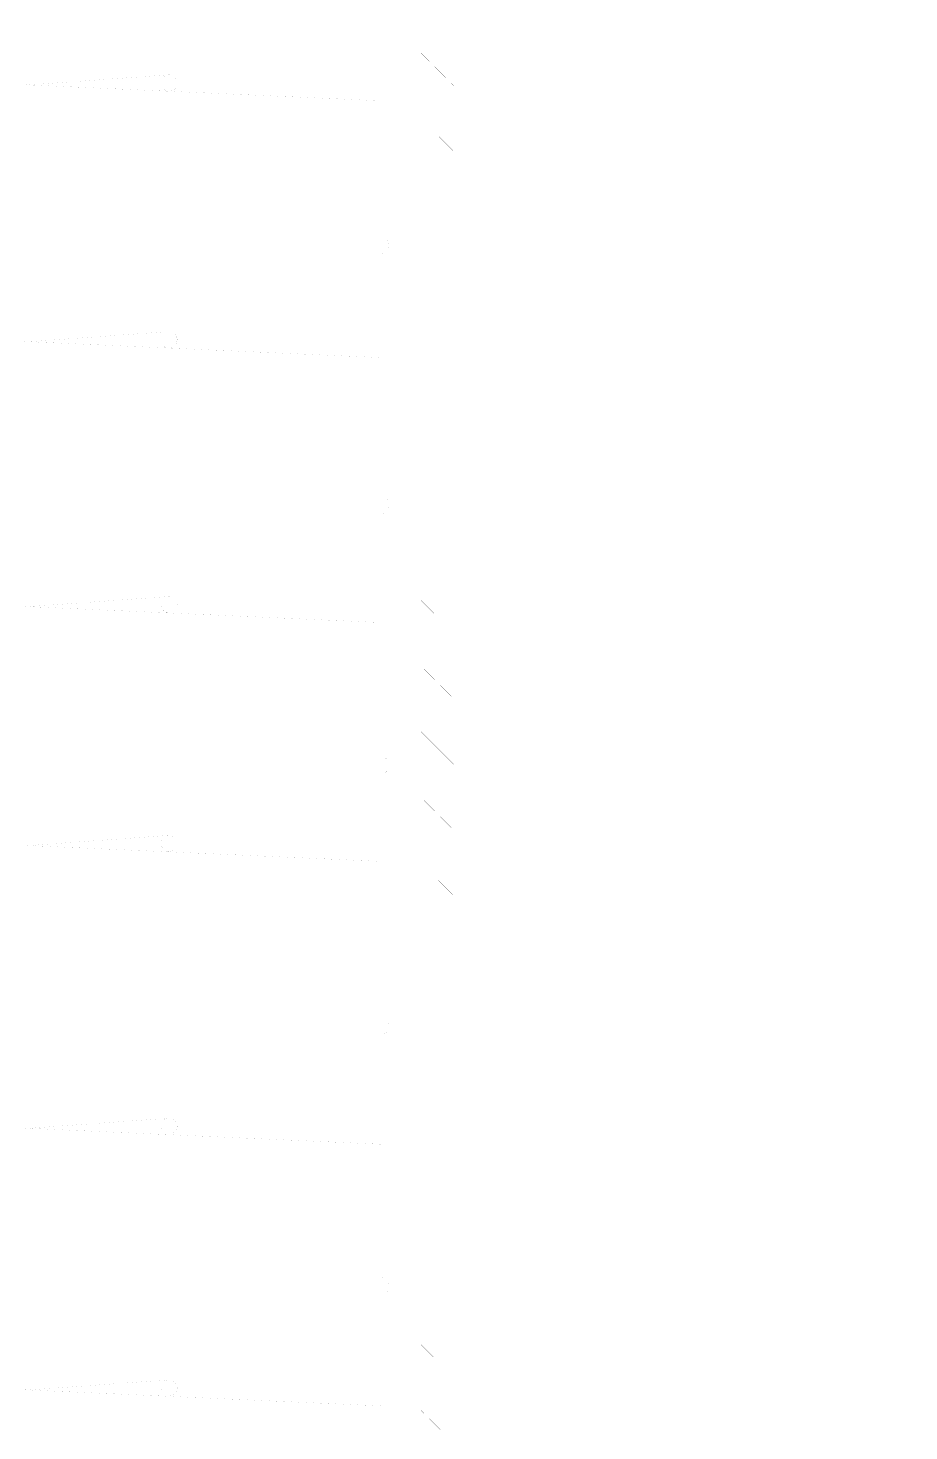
# Model space of a CAD drawing. Header units: millimetres. Extents: x -2171 to 1563, y -1758 to -1505.
# Drawn here: x 1395.934 to 1397.881, y -1600.691 to -1597.589 of the extents above; entities that cross this region are included whole.
import ezdxf

# ---------------------------------------------------------------- set-up
doc = ezdxf.new("R2010")
doc.units = ezdxf.units.MM
doc.layers.add('Tablet', color=7, linetype='Continuous', true_color=0x0180ff)

msp = doc.modelspace()

# ---------------------------------------------------------------- linework, layer by layer
at = {"layer": 'Tablet', "color": 96, "true_color": 0x018001, "const_width": 0.0000431}
for points in [[(1396.111, -1592.7512), (1396.111, -1603.5324), (1396.0571, -1603.5324), (1396.0571, -1592.7512)], [(1396.677, -1592.7512), (1396.677, -1603.5324), (1396.6052, -1603.5324), (1396.6052, -1592.7512)]]:
    msp.add_lwpolyline(points, dxfattribs=at)
at = {"layer": 'Tablet', "color": 150, "true_color": 0x0180ff}
msp.add_lwpolyline([(1396.8028, -1603.5324, 0.0000431, 0.0000431, 0), (1396.8028, -1593.3621, 0.0000431, 0.0000431, 0), (1397.8809, -1593.3621, 0.0000431, 0.0000431, 0), (1397.8809, -1593.434, 0.0000431, 0.0000431, 0), (1396.8747, -1593.434, 0.0000431, 0.0000431, 0), (1396.8747, -1603.5324, 0.0000431, 0.0000431, 0)], format="xyseb", close=True, dxfattribs=at)
at = {"layer": 'Tablet', "color": 96, "true_color": 0x018001}
for points in [[(1396.8452, -1597.5902, 0.0000431, 0.0000431, 0), (1396.8694, -1597.6144, 0.0000431, 0.0000431, 0)], [(1396.8028, -1597.5962, 0.0000431, 0.0000431, 0), (1396.8747, -1597.6681, 0.0000431, 0.0000431, 0)], [(1396.8028, -1597.6446, 0.0000431, 0.0000431, 0), (1396.821, -1597.6628, 0.0000431, 0.0000431, 0)], [(1396.8331, -1597.6749, 0.0000431, 0.0000431, 0), (1396.8573, -1597.6991, 0.0000431, 0.0000431, 0)], [(1395.9152, -1597.7141, 0.0000431, 0.0000431, 0), (1396.713, -1597.7501, 0.0000431, 0.0000431, 0)], [(1396.2458, -1597.6926, 0.0000431, 0.0000431, 0), (1395.9354, -1597.715, 0.0000431, 0.0000431, 0)], [(1396.2638, -1597.7105, 0.0000431, 0.0000431, 0), (1396.2634, -1597.714, 0.0000431, 0.0000431, 0), (1396.2624, -1597.7174, 0.0000431, 0.0000431, 0), (1396.2607, -1597.7205, 0.0000431, 0.0000431, 0), (1396.2585, -1597.7232, 0.0000431, 0.0000431, 0), (1396.2558, -1597.7255, 0.0000431, 0.0000431, 0), (1396.2527, -1597.7271, 0.0000431, 0.0000431, 0), (1396.2493, -1597.7282, 0.0000431, 0.0000431, 0), (1396.2458, -1597.7285, 0.0000431, 0.0000431, 0), (1396.2423, -1597.7282, 0.0000431, 0.0000431, 0), (1396.2389, -1597.7271, 0.0000431, 0.0000431, 0), (1396.2358, -1597.7255, 0.0000431, 0.0000431, 0), (1396.2331, -1597.7232, 0.0000431, 0.0000431, 0), (1396.2308, -1597.7205, 0.0000431, 0.0000431, 0), (1396.2292, -1597.7174, 0.0000431, 0.0000431, 0), (1396.2282, -1597.714, 0.0000431, 0.0000431, 0), (1396.2278, -1597.7105, 0.0000431, 0.0000431, 0), (1396.2282, -1597.707, 0.0000431, 0.0000431, 0), (1396.2292, -1597.7037, 0.0000431, 0.0000431, 0), (1396.2308, -1597.7006, 0.0000431, 0.0000431, 0), (1396.2331, -1597.6978, 0.0000431, 0.0000431, 0), (1396.2358, -1597.6956, 0.0000431, 0.0000431, 0), (1396.2389, -1597.6939, 0.0000431, 0.0000431, 0), (1396.2423, -1597.6929, 0.0000431, 0.0000431, 0), (1396.2458, -1597.6926, 0.0000431, 0.0000431, 0), (1396.2493, -1597.6929, 0.0000431, 0.0000431, 0), (1396.2527, -1597.6939, 0.0000431, 0.0000431, 0), (1396.2558, -1597.6956, 0.0000431, 0.0000431, 0), (1396.2585, -1597.6978, 0.0000431, 0.0000431, 0), (1396.2607, -1597.7006, 0.0000431, 0.0000431, 0), (1396.2624, -1597.7037, 0.0000431, 0.0000431, 0), (1396.2634, -1597.707, 0.0000431, 0.0000431, 0), (1396.2638, -1597.7105, 0.0000431, 0.0000431, 0)], [(1396.8028, -1597.693, 0.0000431, 0.0000431, 0), (1396.8747, -1597.7649, 0.0000431, 0.0000431, 0)], [(1396.8694, -1597.7112, 0.0000431, 0.0000431, 0), (1396.8747, -1597.7165, 0.0000431, 0.0000431, 0)], [(1396.8028, -1597.7414, 0.0000431, 0.0000431, 0), (1396.8089, -1597.7475, 0.0000431, 0.0000431, 0)], [(1396.821, -1597.7596, 0.0000431, 0.0000431, 0), (1396.8452, -1597.7838, 0.0000431, 0.0000431, 0)], [(1396.8028, -1597.7899, 0.0000431, 0.0000431, 0), (1396.8747, -1597.8617, 0.0000431, 0.0000431, 0)], [(1396.8573, -1597.7959, 0.0000431, 0.0000431, 0), (1396.8747, -1597.8133, 0.0000431, 0.0000431, 0)], [(1396.8089, -1597.8443, 0.0000431, 0.0000431, 0), (1396.8331, -1597.8685, 0.0000431, 0.0000431, 0)], [(1396.8028, -1597.8867, 0.0000431, 0.0000431, 0), (1396.8747, -1597.9585, 0.0000431, 0.0000431, 0)], [(1396.8452, -1597.8806, 0.0000431, 0.0000431, 0), (1396.8694, -1597.9048, 0.0000431, 0.0000431, 0)], [(1396.8028, -1597.9351, 0.0000431, 0.0000431, 0), (1396.821, -1597.9533, 0.0000431, 0.0000431, 0)], [(1396.8028, -1597.9835, 0.0000431, 0.0000431, 0), (1396.8747, -1598.0554, 0.0000431, 0.0000431, 0)], [(1396.8331, -1597.9654, 0.0000431, 0.0000431, 0), (1396.8573, -1597.9896, 0.0000431, 0.0000431, 0)], [(1396.8694, -1598.0017, 0.0000431, 0.0000431, 0), (1396.8747, -1598.007, 0.0000431, 0.0000431, 0)], [(1395.4695, -1598.0519, 0.0000431, 0.0000431, 0), (1396.7166, -1598.0519, 0.0000431, 0.0000431, 0), (1396.7191, -1598.0522, 0.0000431, 0.0000431, 0), (1396.7215, -1598.0528, 0.0000431, 0.0000431, 0), (1396.7238, -1598.0539, 0.0000431, 0.0000431, 0), (1396.7258, -1598.0553, 0.0000431, 0.0000431, 0), (1396.7276, -1598.0571, 0.0000431, 0.0000431, 0), (1396.729, -1598.0591, 0.0000431, 0.0000431, 0), (1396.7301, -1598.0614, 0.0000431, 0.0000431, 0), (1396.7307, -1598.0638, 0.0000431, 0.0000431, 0), (1396.7309, -1598.0663, 0.0000431, 0.0000431, 0), (1396.7309, -1598.0735, 0.0000431, 0.0000431, 0), (1396.7307, -1598.076, 0.0000431, 0.0000431, 0), (1396.7301, -1598.0784, 0.0000431, 0.0000431, 0), (1396.729, -1598.0807, 0.0000431, 0.0000431, 0), (1396.7276, -1598.0828, 0.0000431, 0.0000431, 0), (1396.7258, -1598.0845, 0.0000431, 0.0000431, 0), (1396.7238, -1598.086, 0.0000431, 0.0000431, 0), (1396.7215, -1598.087, 0.0000431, 0.0000431, 0), (1396.7191, -1598.0877, 0.0000431, 0.0000431, 0), (1396.7166, -1598.0879, 0.0000431, 0.0000431, 0), (1395.4731, -1598.0879, 0.0000431, 0.0000431, 0)], [(1396.8028, -1598.0319, 0.0000431, 0.0000431, 0), (1396.8089, -1598.038, 0.0000431, 0.0000431, 0)], [(1396.821, -1598.0501, 0.0000431, 0.0000431, 0), (1396.8452, -1598.0743, 0.0000431, 0.0000431, 0)], [(1396.8028, -1598.0803, 0.0000431, 0.0000431, 0), (1396.8747, -1598.1522, 0.0000431, 0.0000431, 0)], [(1396.8573, -1598.0864, 0.0000431, 0.0000431, 0), (1396.8747, -1598.1038, 0.0000431, 0.0000431, 0)], [(1396.8089, -1598.1348, 0.0000431, 0.0000431, 0), (1396.8331, -1598.159, 0.0000431, 0.0000431, 0)], [(1396.8028, -1598.1771, 0.0000431, 0.0000431, 0), (1396.8747, -1598.249, 0.0000431, 0.0000431, 0)], [(1396.8452, -1598.1711, 0.0000431, 0.0000431, 0), (1396.8694, -1598.1953, 0.0000431, 0.0000431, 0)], [(1396.8028, -1598.2255, 0.0000431, 0.0000431, 0), (1396.821, -1598.2437, 0.0000431, 0.0000431, 0)], [(1396.2458, -1598.2604, 0.0000431, 0.0000431, 0), (1395.9354, -1598.2829, 0.0000431, 0.0000431, 0)], [(1396.2638, -1598.2784, 0.0000431, 0.0000431, 0), (1396.2634, -1598.2819, 0.0000431, 0.0000431, 0), (1396.2624, -1598.2852, 0.0000431, 0.0000431, 0), (1396.2607, -1598.2883, 0.0000431, 0.0000431, 0), (1396.2585, -1598.2911, 0.0000431, 0.0000431, 0), (1396.2558, -1598.2933, 0.0000431, 0.0000431, 0), (1396.2527, -1598.295, 0.0000431, 0.0000431, 0), (1396.2493, -1598.296, 0.0000431, 0.0000431, 0), (1396.2458, -1598.2963, 0.0000431, 0.0000431, 0), (1396.2423, -1598.296, 0.0000431, 0.0000431, 0), (1396.2389, -1598.295, 0.0000431, 0.0000431, 0), (1396.2358, -1598.2933, 0.0000431, 0.0000431, 0), (1396.2331, -1598.2911, 0.0000431, 0.0000431, 0), (1396.2308, -1598.2883, 0.0000431, 0.0000431, 0), (1396.2292, -1598.2852, 0.0000431, 0.0000431, 0), (1396.2282, -1598.2819, 0.0000431, 0.0000431, 0), (1396.2278, -1598.2784, 0.0000431, 0.0000431, 0), (1396.2282, -1598.2748, 0.0000431, 0.0000431, 0), (1396.2292, -1598.2715, 0.0000431, 0.0000431, 0), (1396.2308, -1598.2684, 0.0000431, 0.0000431, 0), (1396.2331, -1598.2656, 0.0000431, 0.0000431, 0), (1396.2358, -1598.2634, 0.0000431, 0.0000431, 0), (1396.2389, -1598.2618, 0.0000431, 0.0000431, 0), (1396.2423, -1598.2607, 0.0000431, 0.0000431, 0), (1396.2458, -1598.2604, 0.0000431, 0.0000431, 0), (1396.2493, -1598.2607, 0.0000431, 0.0000431, 0), (1396.2527, -1598.2618, 0.0000431, 0.0000431, 0), (1396.2558, -1598.2634, 0.0000431, 0.0000431, 0), (1396.2585, -1598.2656, 0.0000431, 0.0000431, 0), (1396.2607, -1598.2684, 0.0000431, 0.0000431, 0), (1396.2624, -1598.2715, 0.0000431, 0.0000431, 0), (1396.2634, -1598.2748, 0.0000431, 0.0000431, 0), (1396.2638, -1598.2784, 0.0000431, 0.0000431, 0)], [(1396.8028, -1598.2739, 0.0000431, 0.0000431, 0), (1396.8747, -1598.3458, 0.0000431, 0.0000431, 0)], [(1396.8331, -1598.2558, 0.0000431, 0.0000431, 0), (1396.8573, -1598.28, 0.0000431, 0.0000431, 0)], [(1395.9152, -1598.2819, 0.0000431, 0.0000431, 0), (1396.713, -1598.3179, 0.0000431, 0.0000431, 0)], [(1396.8694, -1598.2921, 0.0000431, 0.0000431, 0), (1396.8747, -1598.2974, 0.0000431, 0.0000431, 0)], [(1396.8028, -1598.3224, 0.0000431, 0.0000431, 0), (1396.8089, -1598.3284, 0.0000431, 0.0000431, 0)], [(1396.821, -1598.3405, 0.0000431, 0.0000431, 0), (1396.8452, -1598.3647, 0.0000431, 0.0000431, 0)], [(1396.8028, -1598.3708, 0.0000431, 0.0000431, 0), (1396.8747, -1598.4426, 0.0000431, 0.0000431, 0)], [(1396.8573, -1598.3768, 0.0000431, 0.0000431, 0), (1396.8747, -1598.3942, 0.0000431, 0.0000431, 0)], [(1396.8089, -1598.4252, 0.0000431, 0.0000431, 0), (1396.8331, -1598.4495, 0.0000431, 0.0000431, 0)], [(1396.8028, -1598.4676, 0.0000431, 0.0000431, 0), (1396.8747, -1598.5395, 0.0000431, 0.0000431, 0)], [(1396.8452, -1598.4616, 0.0000431, 0.0000431, 0), (1396.8694, -1598.4858, 0.0000431, 0.0000431, 0)], [(1396.8028, -1598.516, 0.0000431, 0.0000431, 0), (1396.821, -1598.5342, 0.0000431, 0.0000431, 0)], [(1396.8331, -1598.5463, 0.0000431, 0.0000431, 0), (1396.8573, -1598.5705, 0.0000431, 0.0000431, 0)], [(1396.8028, -1598.5644, 0.0000431, 0.0000431, 0), (1396.8747, -1598.6363, 0.0000431, 0.0000431, 0)], [(1396.8694, -1598.5826, 0.0000431, 0.0000431, 0), (1396.8747, -1598.5879, 0.0000431, 0.0000431, 0)], [(1396.8028, -1598.6128, 0.0000431, 0.0000431, 0), (1396.8089, -1598.6189, 0.0000431, 0.0000431, 0)], [(1395.4695, -1598.6269, 0.0000431, 0.0000431, 0), (1396.7166, -1598.6269, 0.0000431, 0.0000431, 0), (1396.7191, -1598.6272, 0.0000431, 0.0000431, 0), (1396.7215, -1598.6278, 0.0000431, 0.0000431, 0), (1396.7238, -1598.6289, 0.0000431, 0.0000431, 0), (1396.7258, -1598.6303, 0.0000431, 0.0000431, 0), (1396.7276, -1598.6321, 0.0000431, 0.0000431, 0), (1396.729, -1598.6341, 0.0000431, 0.0000431, 0), (1396.7301, -1598.6364, 0.0000431, 0.0000431, 0), (1396.7307, -1598.6388, 0.0000431, 0.0000431, 0), (1396.7309, -1598.6413, 0.0000431, 0.0000431, 0), (1396.7309, -1598.6485, 0.0000431, 0.0000431, 0), (1396.7307, -1598.651, 0.0000431, 0.0000431, 0), (1396.7301, -1598.6534, 0.0000431, 0.0000431, 0), (1396.729, -1598.6557, 0.0000431, 0.0000431, 0), (1396.7276, -1598.6577, 0.0000431, 0.0000431, 0), (1396.7258, -1598.6595, 0.0000431, 0.0000431, 0), (1396.7238, -1598.661, 0.0000431, 0.0000431, 0), (1396.7215, -1598.662, 0.0000431, 0.0000431, 0), (1396.7191, -1598.6627, 0.0000431, 0.0000431, 0), (1396.7166, -1598.6629, 0.0000431, 0.0000431, 0), (1395.4731, -1598.6629, 0.0000431, 0.0000431, 0)], [(1396.821, -1598.631, 0.0000431, 0.0000431, 0), (1396.8452, -1598.6552, 0.0000431, 0.0000431, 0)], [(1396.8028, -1598.6612, 0.0000431, 0.0000431, 0), (1396.8747, -1598.7331, 0.0000431, 0.0000431, 0)], [(1396.8573, -1598.6673, 0.0000431, 0.0000431, 0), (1396.8747, -1598.6847, 0.0000431, 0.0000431, 0)], [(1396.8089, -1598.7157, 0.0000431, 0.0000431, 0), (1396.8331, -1598.7399, 0.0000431, 0.0000431, 0)], [(1396.8028, -1598.758, 0.0000431, 0.0000431, 0), (1396.8747, -1598.8299, 0.0000431, 0.0000431, 0)], [(1396.8452, -1598.752, 0.0000431, 0.0000431, 0), (1396.8694, -1598.7762, 0.0000431, 0.0000431, 0)], [(1396.8028, -1598.8064, 0.0000431, 0.0000431, 0), (1396.821, -1598.8246, 0.0000431, 0.0000431, 0)], [(1396.2458, -1598.8462, 0.0000431, 0.0000431, 0), (1395.9354, -1598.8686, 0.0000431, 0.0000431, 0)], [(1396.2638, -1598.8641, 0.0000431, 0.0000431, 0), (1396.2634, -1598.8676, 0.0000431, 0.0000431, 0), (1396.2624, -1598.871, 0.0000431, 0.0000431, 0), (1396.2607, -1598.8741, 0.0000431, 0.0000431, 0), (1396.2585, -1598.8768, 0.0000431, 0.0000431, 0), (1396.2558, -1598.8791, 0.0000431, 0.0000431, 0), (1396.2527, -1598.8807, 0.0000431, 0.0000431, 0), (1396.2493, -1598.8818, 0.0000431, 0.0000431, 0), (1396.2458, -1598.8821, 0.0000431, 0.0000431, 0), (1396.2423, -1598.8818, 0.0000431, 0.0000431, 0), (1396.2389, -1598.8807, 0.0000431, 0.0000431, 0), (1396.2358, -1598.8791, 0.0000431, 0.0000431, 0), (1396.2331, -1598.8768, 0.0000431, 0.0000431, 0), (1396.2308, -1598.8741, 0.0000431, 0.0000431, 0), (1396.2292, -1598.871, 0.0000431, 0.0000431, 0), (1396.2282, -1598.8676, 0.0000431, 0.0000431, 0), (1396.2278, -1598.8641, 0.0000431, 0.0000431, 0), (1396.2282, -1598.8606, 0.0000431, 0.0000431, 0), (1396.2292, -1598.8573, 0.0000431, 0.0000431, 0), (1396.2308, -1598.8542, 0.0000431, 0.0000431, 0), (1396.2331, -1598.8514, 0.0000431, 0.0000431, 0), (1396.2358, -1598.8492, 0.0000431, 0.0000431, 0), (1396.2389, -1598.8475, 0.0000431, 0.0000431, 0), (1396.2423, -1598.8465, 0.0000431, 0.0000431, 0), (1396.2458, -1598.8462, 0.0000431, 0.0000431, 0), (1396.2493, -1598.8465, 0.0000431, 0.0000431, 0), (1396.2527, -1598.8475, 0.0000431, 0.0000431, 0), (1396.2558, -1598.8492, 0.0000431, 0.0000431, 0), (1396.2585, -1598.8514, 0.0000431, 0.0000431, 0), (1396.2607, -1598.8542, 0.0000431, 0.0000431, 0), (1396.2624, -1598.8573, 0.0000431, 0.0000431, 0), (1396.2634, -1598.8606, 0.0000431, 0.0000431, 0), (1396.2638, -1598.8641, 0.0000431, 0.0000431, 0)], [(1396.8028, -1598.8549, 0.0000431, 0.0000431, 0), (1396.8747, -1598.9267, 0.0000431, 0.0000431, 0)], [(1396.8331, -1598.8367, 0.0000431, 0.0000431, 0), (1396.8573, -1598.8609, 0.0000431, 0.0000431, 0)], [(1395.9152, -1598.8677, 0.0000431, 0.0000431, 0), (1396.713, -1598.9037, 0.0000431, 0.0000431, 0)], [(1396.8694, -1598.873, 0.0000431, 0.0000431, 0), (1396.8747, -1598.8783, 0.0000431, 0.0000431, 0)], [(1396.8028, -1598.9033, 0.0000431, 0.0000431, 0), (1396.8089, -1598.9093, 0.0000431, 0.0000431, 0)], [(1396.821, -1598.9214, 0.0000431, 0.0000431, 0), (1396.8452, -1598.9456, 0.0000431, 0.0000431, 0)], [(1396.8028, -1598.9517, 0.0000431, 0.0000431, 0), (1396.8747, -1599.0235, 0.0000431, 0.0000431, 0)], [(1396.8573, -1598.9577, 0.0000431, 0.0000431, 0), (1396.8747, -1598.9751, 0.0000431, 0.0000431, 0)], [(1396.8089, -1599.0062, 0.0000431, 0.0000431, 0), (1396.8331, -1599.0304, 0.0000431, 0.0000431, 0)], [(1396.8028, -1599.0485, 0.0000431, 0.0000431, 0), (1396.8747, -1599.1204, 0.0000431, 0.0000431, 0)], [(1396.8452, -1599.0425, 0.0000431, 0.0000431, 0), (1396.8694, -1599.0667, 0.0000431, 0.0000431, 0)], [(1396.8028, -1599.0969, 0.0000431, 0.0000431, 0), (1396.821, -1599.1151, 0.0000431, 0.0000431, 0)], [(1396.8331, -1599.1272, 0.0000431, 0.0000431, 0), (1396.8573, -1599.1514, 0.0000431, 0.0000431, 0)], [(1396.8028, -1599.1453, 0.0000431, 0.0000431, 0), (1396.8747, -1599.2172, 0.0000431, 0.0000431, 0)], [(1396.8694, -1599.1635, 0.0000431, 0.0000431, 0), (1396.8747, -1599.1688, 0.0000431, 0.0000431, 0)], [(1395.4695, -1599.2019, 0.0000431, 0.0000431, 0), (1396.7166, -1599.2019, 0.0000431, 0.0000431, 0), (1396.7191, -1599.2022, 0.0000431, 0.0000431, 0), (1396.7215, -1599.2028, 0.0000431, 0.0000431, 0), (1396.7238, -1599.2039, 0.0000431, 0.0000431, 0), (1396.7258, -1599.2053, 0.0000431, 0.0000431, 0), (1396.7276, -1599.2071, 0.0000431, 0.0000431, 0), (1396.729, -1599.2091, 0.0000431, 0.0000431, 0), (1396.7301, -1599.2114, 0.0000431, 0.0000431, 0), (1396.7307, -1599.2138, 0.0000431, 0.0000431, 0), (1396.7309, -1599.2163, 0.0000431, 0.0000431, 0), (1396.7309, -1599.2235, 0.0000431, 0.0000431, 0), (1396.7307, -1599.226, 0.0000431, 0.0000431, 0), (1396.7301, -1599.2284, 0.0000431, 0.0000431, 0), (1396.729, -1599.2307, 0.0000431, 0.0000431, 0), (1396.7276, -1599.2327, 0.0000431, 0.0000431, 0), (1396.7258, -1599.2345, 0.0000431, 0.0000431, 0), (1396.7238, -1599.236, 0.0000431, 0.0000431, 0), (1396.7215, -1599.237, 0.0000431, 0.0000431, 0), (1396.7191, -1599.2377, 0.0000431, 0.0000431, 0), (1396.7166, -1599.2379, 0.0000431, 0.0000431, 0), (1395.4731, -1599.2379, 0.0000431, 0.0000431, 0)], [(1396.8028, -1599.1937, 0.0000431, 0.0000431, 0), (1396.8089, -1599.1998, 0.0000431, 0.0000431, 0)], [(1396.821, -1599.2119, 0.0000431, 0.0000431, 0), (1396.8452, -1599.2361, 0.0000431, 0.0000431, 0)], [(1396.8028, -1599.2421, 0.0000431, 0.0000431, 0), (1396.8747, -1599.314, 0.0000431, 0.0000431, 0)], [(1396.8573, -1599.2482, 0.0000431, 0.0000431, 0), (1396.8747, -1599.2656, 0.0000431, 0.0000431, 0)], [(1396.8089, -1599.2966, 0.0000431, 0.0000431, 0), (1396.8331, -1599.3208, 0.0000431, 0.0000431, 0)], [(1396.8028, -1599.3389, 0.0000431, 0.0000431, 0), (1396.8747, -1599.4108, 0.0000431, 0.0000431, 0)], [(1396.8452, -1599.3329, 0.0000431, 0.0000431, 0), (1396.8694, -1599.3571, 0.0000431, 0.0000431, 0)], [(1396.2458, -1599.3744, 0.0000431, 0.0000431, 0), (1395.9354, -1599.3969, 0.0000431, 0.0000431, 0)], [(1396.2638, -1599.3924, 0.0000431, 0.0000431, 0), (1396.2634, -1599.3959, 0.0000431, 0.0000431, 0), (1396.2624, -1599.3993, 0.0000431, 0.0000431, 0), (1396.2607, -1599.4024, 0.0000431, 0.0000431, 0), (1396.2585, -1599.4051, 0.0000431, 0.0000431, 0), (1396.2558, -1599.4074, 0.0000431, 0.0000431, 0), (1396.2527, -1599.409, 0.0000431, 0.0000431, 0), (1396.2493, -1599.41, 0.0000431, 0.0000431, 0), (1396.2458, -1599.4104, 0.0000431, 0.0000431, 0), (1396.2423, -1599.41, 0.0000431, 0.0000431, 0), (1396.2389, -1599.409, 0.0000431, 0.0000431, 0), (1396.2358, -1599.4074, 0.0000431, 0.0000431, 0), (1396.2331, -1599.4051, 0.0000431, 0.0000431, 0), (1396.2308, -1599.4024, 0.0000431, 0.0000431, 0), (1396.2292, -1599.3993, 0.0000431, 0.0000431, 0), (1396.2282, -1599.3959, 0.0000431, 0.0000431, 0), (1396.2278, -1599.3924, 0.0000431, 0.0000431, 0), (1396.2282, -1599.3889, 0.0000431, 0.0000431, 0), (1396.2292, -1599.3855, 0.0000431, 0.0000431, 0), (1396.2308, -1599.3824, 0.0000431, 0.0000431, 0), (1396.2331, -1599.3797, 0.0000431, 0.0000431, 0), (1396.2358, -1599.3775, 0.0000431, 0.0000431, 0), (1396.2389, -1599.3758, 0.0000431, 0.0000431, 0), (1396.2423, -1599.3748, 0.0000431, 0.0000431, 0), (1396.2458, -1599.3744, 0.0000431, 0.0000431, 0), (1396.2493, -1599.3748, 0.0000431, 0.0000431, 0), (1396.2527, -1599.3758, 0.0000431, 0.0000431, 0), (1396.2558, -1599.3775, 0.0000431, 0.0000431, 0), (1396.2585, -1599.3797, 0.0000431, 0.0000431, 0), (1396.2607, -1599.3824, 0.0000431, 0.0000431, 0), (1396.2624, -1599.3855, 0.0000431, 0.0000431, 0), (1396.2634, -1599.3889, 0.0000431, 0.0000431, 0), (1396.2638, -1599.3924, 0.0000431, 0.0000431, 0)], [(1396.8028, -1599.3874, 0.0000431, 0.0000431, 0), (1396.821, -1599.4055, 0.0000431, 0.0000431, 0)], [(1395.9152, -1599.396, 0.0000431, 0.0000431, 0), (1396.713, -1599.4319, 0.0000431, 0.0000431, 0)], [(1396.8331, -1599.4176, 0.0000431, 0.0000431, 0), (1396.8573, -1599.4418, 0.0000431, 0.0000431, 0)], [(1396.8028, -1599.4358, 0.0000431, 0.0000431, 0), (1396.8747, -1599.5076, 0.0000431, 0.0000431, 0)], [(1396.8694, -1599.4539, 0.0000431, 0.0000431, 0), (1396.8747, -1599.4592, 0.0000431, 0.0000431, 0)], [(1396.8028, -1599.4842, 0.0000431, 0.0000431, 0), (1396.8089, -1599.4902, 0.0000431, 0.0000431, 0)], [(1396.821, -1599.5023, 0.0000431, 0.0000431, 0), (1396.8452, -1599.5266, 0.0000431, 0.0000431, 0)], [(1396.8028, -1599.5326, 0.0000431, 0.0000431, 0), (1396.8747, -1599.6045, 0.0000431, 0.0000431, 0)], [(1396.8573, -1599.5387, 0.0000431, 0.0000431, 0), (1396.8747, -1599.5561, 0.0000431, 0.0000431, 0)], [(1396.8089, -1599.5871, 0.0000431, 0.0000431, 0), (1396.8331, -1599.6113, 0.0000431, 0.0000431, 0)], [(1396.8028, -1599.6294, 0.0000431, 0.0000431, 0), (1396.8747, -1599.7013, 0.0000431, 0.0000431, 0)], [(1396.8452, -1599.6234, 0.0000431, 0.0000431, 0), (1396.8694, -1599.6476, 0.0000431, 0.0000431, 0)], [(1396.8028, -1599.6778, 0.0000431, 0.0000431, 0), (1396.821, -1599.696, 0.0000431, 0.0000431, 0)], [(1396.8028, -1599.7262, 0.0000431, 0.0000431, 0), (1396.8747, -1599.7981, 0.0000431, 0.0000431, 0)], [(1396.8331, -1599.7081, 0.0000431, 0.0000431, 0), (1396.8573, -1599.7323, 0.0000431, 0.0000431, 0)], [(1396.8694, -1599.7444, 0.0000431, 0.0000431, 0), (1396.8747, -1599.7497, 0.0000431, 0.0000431, 0)], [(1395.4695, -1599.7769, 0.0000431, 0.0000431, 0), (1396.7166, -1599.7769, 0.0000431, 0.0000431, 0), (1396.7191, -1599.7772, 0.0000431, 0.0000431, 0), (1396.7215, -1599.7778, 0.0000431, 0.0000431, 0), (1396.7238, -1599.7789, 0.0000431, 0.0000431, 0), (1396.7258, -1599.7803, 0.0000431, 0.0000431, 0), (1396.7276, -1599.7821, 0.0000431, 0.0000431, 0), (1396.729, -1599.7841, 0.0000431, 0.0000431, 0), (1396.7301, -1599.7864, 0.0000431, 0.0000431, 0), (1396.7307, -1599.7888, 0.0000431, 0.0000431, 0), (1396.7309, -1599.7913, 0.0000431, 0.0000431, 0), (1396.7309, -1599.7985, 0.0000431, 0.0000431, 0), (1396.7307, -1599.801, 0.0000431, 0.0000431, 0), (1396.7301, -1599.8034, 0.0000431, 0.0000431, 0), (1396.729, -1599.8057, 0.0000431, 0.0000431, 0), (1396.7276, -1599.8077, 0.0000431, 0.0000431, 0), (1396.7258, -1599.8095, 0.0000431, 0.0000431, 0), (1396.7238, -1599.811, 0.0000431, 0.0000431, 0), (1396.7215, -1599.812, 0.0000431, 0.0000431, 0), (1396.7191, -1599.8127, 0.0000431, 0.0000431, 0), (1396.7166, -1599.8129, 0.0000431, 0.0000431, 0), (1395.4731, -1599.8129, 0.0000431, 0.0000431, 0)], [(1396.8028, -1599.7746, 0.0000431, 0.0000431, 0), (1396.8089, -1599.7807, 0.0000431, 0.0000431, 0)], [(1396.821, -1599.7928, 0.0000431, 0.0000431, 0), (1396.8452, -1599.817, 0.0000431, 0.0000431, 0)], [(1396.8028, -1599.823, 0.0000431, 0.0000431, 0), (1396.8747, -1599.8949, 0.0000431, 0.0000431, 0)], [(1396.8573, -1599.8291, 0.0000431, 0.0000431, 0), (1396.8747, -1599.8465, 0.0000431, 0.0000431, 0)], [(1396.8089, -1599.8775, 0.0000431, 0.0000431, 0), (1396.8331, -1599.9017, 0.0000431, 0.0000431, 0)], [(1396.8452, -1599.9138, 0.0000431, 0.0000431, 0), (1396.8694, -1599.938, 0.0000431, 0.0000431, 0)], [(1396.8028, -1599.9199, 0.0000431, 0.0000431, 0), (1396.8747, -1599.9917, 0.0000431, 0.0000431, 0)], [(1396.8028, -1599.9683, 0.0000431, 0.0000431, 0), (1396.821, -1599.9864, 0.0000431, 0.0000431, 0)], [(1396.2458, -1599.9998, 0.0000431, 0.0000431, 0), (1395.9354, -1600.0222, 0.0000431, 0.0000431, 0)], [(1396.2638, -1600.0177, 0.0000431, 0.0000431, 0), (1396.2634, -1600.0212, 0.0000431, 0.0000431, 0), (1396.2624, -1600.0246, 0.0000431, 0.0000431, 0), (1396.2607, -1600.0277, 0.0000431, 0.0000431, 0), (1396.2585, -1600.0304, 0.0000431, 0.0000431, 0), (1396.2558, -1600.0327, 0.0000431, 0.0000431, 0), (1396.2527, -1600.0343, 0.0000431, 0.0000431, 0), (1396.2493, -1600.0354, 0.0000431, 0.0000431, 0), (1396.2458, -1600.0357, 0.0000431, 0.0000431, 0), (1396.2423, -1600.0354, 0.0000431, 0.0000431, 0), (1396.2389, -1600.0343, 0.0000431, 0.0000431, 0), (1396.2358, -1600.0327, 0.0000431, 0.0000431, 0), (1396.2331, -1600.0304, 0.0000431, 0.0000431, 0), (1396.2308, -1600.0277, 0.0000431, 0.0000431, 0), (1396.2292, -1600.0246, 0.0000431, 0.0000431, 0), (1396.2282, -1600.0212, 0.0000431, 0.0000431, 0), (1396.2278, -1600.0177, 0.0000431, 0.0000431, 0), (1396.2282, -1600.0142, 0.0000431, 0.0000431, 0), (1396.2292, -1600.0109, 0.0000431, 0.0000431, 0), (1396.2308, -1600.0077, 0.0000431, 0.0000431, 0), (1396.2331, -1600.005, 0.0000431, 0.0000431, 0), (1396.2358, -1600.0028, 0.0000431, 0.0000431, 0), (1396.2389, -1600.0011, 0.0000431, 0.0000431, 0), (1396.2423, -1600.0001, 0.0000431, 0.0000431, 0), (1396.2458, -1599.9998, 0.0000431, 0.0000431, 0), (1396.2493, -1600.0001, 0.0000431, 0.0000431, 0), (1396.2527, -1600.0011, 0.0000431, 0.0000431, 0), (1396.2558, -1600.0028, 0.0000431, 0.0000431, 0), (1396.2585, -1600.005, 0.0000431, 0.0000431, 0), (1396.2607, -1600.0077, 0.0000431, 0.0000431, 0), (1396.2624, -1600.0109, 0.0000431, 0.0000431, 0), (1396.2634, -1600.0142, 0.0000431, 0.0000431, 0), (1396.2638, -1600.0177, 0.0000431, 0.0000431, 0)], [(1396.8331, -1599.9985, 0.0000431, 0.0000431, 0), (1396.8573, -1600.0227, 0.0000431, 0.0000431, 0)], [(1395.9152, -1600.0213, 0.0000431, 0.0000431, 0), (1396.713, -1600.0573, 0.0000431, 0.0000431, 0)], [(1396.8028, -1600.0167, 0.0000431, 0.0000431, 0), (1396.8747, -1600.0886, 0.0000431, 0.0000431, 0)], [(1396.8694, -1600.0349, 0.0000431, 0.0000431, 0), (1396.8747, -1600.0401, 0.0000431, 0.0000431, 0)], [(1396.8028, -1600.0651, 0.0000431, 0.0000431, 0), (1396.8089, -1600.0712, 0.0000431, 0.0000431, 0)], [(1396.821, -1600.0833, 0.0000431, 0.0000431, 0), (1396.8452, -1600.1075, 0.0000431, 0.0000431, 0)], [(1396.8028, -1600.1135, 0.0000431, 0.0000431, 0), (1396.8747, -1600.1854, 0.0000431, 0.0000431, 0)], [(1396.8573, -1600.1196, 0.0000431, 0.0000431, 0), (1396.8747, -1600.137, 0.0000431, 0.0000431, 0)], [(1396.8089, -1600.168, 0.0000431, 0.0000431, 0), (1396.8331, -1600.1922, 0.0000431, 0.0000431, 0)], [(1396.8028, -1600.2103, 0.0000431, 0.0000431, 0), (1396.8747, -1600.2822, 0.0000431, 0.0000431, 0)], [(1396.8452, -1600.2043, 0.0000431, 0.0000431, 0), (1396.8694, -1600.2285, 0.0000431, 0.0000431, 0)], [(1396.8028, -1600.2587, 0.0000431, 0.0000431, 0), (1396.821, -1600.2769, 0.0000431, 0.0000431, 0)], [(1396.8331, -1600.289, 0.0000431, 0.0000431, 0), (1396.8573, -1600.3132, 0.0000431, 0.0000431, 0)], [(1396.8028, -1600.3071, 0.0000431, 0.0000431, 0), (1396.8747, -1600.379, 0.0000431, 0.0000431, 0)], [(1395.4695, -1600.3519, 0.0000431, 0.0000431, 0), (1396.7166, -1600.3519, 0.0000431, 0.0000431, 0), (1396.7191, -1600.3522, 0.0000431, 0.0000431, 0), (1396.7215, -1600.3528, 0.0000431, 0.0000431, 0), (1396.7238, -1600.3539, 0.0000431, 0.0000431, 0), (1396.7258, -1600.3553, 0.0000431, 0.0000431, 0), (1396.7276, -1600.3571, 0.0000431, 0.0000431, 0), (1396.729, -1600.3591, 0.0000431, 0.0000431, 0), (1396.7301, -1600.3614, 0.0000431, 0.0000431, 0), (1396.7307, -1600.3638, 0.0000431, 0.0000431, 0), (1396.7309, -1600.3663, 0.0000431, 0.0000431, 0), (1396.7309, -1600.3735, 0.0000431, 0.0000431, 0), (1396.7307, -1600.376, 0.0000431, 0.0000431, 0), (1396.7301, -1600.3784, 0.0000431, 0.0000431, 0), (1396.729, -1600.3807, 0.0000431, 0.0000431, 0), (1396.7276, -1600.3827, 0.0000431, 0.0000431, 0), (1396.7258, -1600.3845, 0.0000431, 0.0000431, 0), (1396.7238, -1600.386, 0.0000431, 0.0000431, 0), (1396.7215, -1600.387, 0.0000431, 0.0000431, 0), (1396.7191, -1600.3877, 0.0000431, 0.0000431, 0), (1396.7166, -1600.3879, 0.0000431, 0.0000431, 0), (1395.4731, -1600.3879, 0.0000431, 0.0000431, 0)], [(1396.8694, -1600.3253, 0.0000431, 0.0000431, 0), (1396.8747, -1600.3306, 0.0000431, 0.0000431, 0)], [(1396.8028, -1600.3555, 0.0000431, 0.0000431, 0), (1396.8089, -1600.3616, 0.0000431, 0.0000431, 0)], [(1396.821, -1600.3737, 0.0000431, 0.0000431, 0), (1396.8452, -1600.3979, 0.0000431, 0.0000431, 0)], [(1396.8028, -1600.4039, 0.0000431, 0.0000431, 0), (1396.8747, -1600.4758, 0.0000431, 0.0000431, 0)], [(1396.8573, -1600.41, 0.0000431, 0.0000431, 0), (1396.8747, -1600.4274, 0.0000431, 0.0000431, 0)], [(1396.8089, -1600.4584, 0.0000431, 0.0000431, 0), (1396.8331, -1600.4826, 0.0000431, 0.0000431, 0)], [(1396.8028, -1600.5008, 0.0000431, 0.0000431, 0), (1396.8747, -1600.5726, 0.0000431, 0.0000431, 0)], [(1396.8452, -1600.4947, 0.0000431, 0.0000431, 0), (1396.8694, -1600.5189, 0.0000431, 0.0000431, 0)], [(1396.8028, -1600.5492, 0.0000431, 0.0000431, 0), (1396.821, -1600.5674, 0.0000431, 0.0000431, 0)], [(1395.9152, -1600.5999, 0.0000431, 0.0000431, 0), (1396.713, -1600.6359, 0.0000431, 0.0000431, 0)], [(1396.2458, -1600.5784, 0.0000431, 0.0000431, 0), (1395.9354, -1600.6008, 0.0000431, 0.0000431, 0)], [(1396.2638, -1600.5963, 0.0000431, 0.0000431, 0), (1396.2634, -1600.5998, 0.0000431, 0.0000431, 0), (1396.2624, -1600.6032, 0.0000431, 0.0000431, 0), (1396.2607, -1600.6063, 0.0000431, 0.0000431, 0), (1396.2585, -1600.609, 0.0000431, 0.0000431, 0), (1396.2558, -1600.6113, 0.0000431, 0.0000431, 0), (1396.2527, -1600.6129, 0.0000431, 0.0000431, 0), (1396.2493, -1600.6139, 0.0000431, 0.0000431, 0), (1396.2458, -1600.6143, 0.0000431, 0.0000431, 0), (1396.2423, -1600.6139, 0.0000431, 0.0000431, 0), (1396.2389, -1600.6129, 0.0000431, 0.0000431, 0), (1396.2358, -1600.6113, 0.0000431, 0.0000431, 0), (1396.2331, -1600.609, 0.0000431, 0.0000431, 0), (1396.2308, -1600.6063, 0.0000431, 0.0000431, 0), (1396.2292, -1600.6032, 0.0000431, 0.0000431, 0), (1396.2282, -1600.5998, 0.0000431, 0.0000431, 0), (1396.2278, -1600.5963, 0.0000431, 0.0000431, 0), (1396.2282, -1600.5928, 0.0000431, 0.0000431, 0), (1396.2292, -1600.5894, 0.0000431, 0.0000431, 0), (1396.2308, -1600.5863, 0.0000431, 0.0000431, 0), (1396.2331, -1600.5836, 0.0000431, 0.0000431, 0), (1396.2358, -1600.5814, 0.0000431, 0.0000431, 0), (1396.2389, -1600.5797, 0.0000431, 0.0000431, 0), (1396.2423, -1600.5787, 0.0000431, 0.0000431, 0), (1396.2458, -1600.5784, 0.0000431, 0.0000431, 0), (1396.2493, -1600.5787, 0.0000431, 0.0000431, 0), (1396.2527, -1600.5797, 0.0000431, 0.0000431, 0), (1396.2558, -1600.5814, 0.0000431, 0.0000431, 0), (1396.2585, -1600.5836, 0.0000431, 0.0000431, 0), (1396.2607, -1600.5863, 0.0000431, 0.0000431, 0), (1396.2624, -1600.5894, 0.0000431, 0.0000431, 0), (1396.2634, -1600.5928, 0.0000431, 0.0000431, 0), (1396.2638, -1600.5963, 0.0000431, 0.0000431, 0)], [(1396.8028, -1600.5976, 0.0000431, 0.0000431, 0), (1396.8747, -1600.6695, 0.0000431, 0.0000431, 0)], [(1396.8331, -1600.5795, 0.0000431, 0.0000431, 0), (1396.8573, -1600.6037, 0.0000431, 0.0000431, 0)], [(1396.8694, -1600.6158, 0.0000431, 0.0000431, 0), (1396.8747, -1600.6211, 0.0000431, 0.0000431, 0)], [(1396.8028, -1600.646, 0.0000431, 0.0000431, 0), (1396.8089, -1600.6521, 0.0000431, 0.0000431, 0)], [(1396.821, -1600.6642, 0.0000431, 0.0000431, 0), (1396.8452, -1600.6884, 0.0000431, 0.0000431, 0)]]:
    msp.add_lwpolyline(points, format="xyseb", dxfattribs=at)
for points in [[(1396.7094, -1597.7501, 0.0000431, 0.0000431, 0), (1395.4516, -1597.7501, 0.0000431, 0.0000431, 0), (1395.4481, -1597.7504, 0.0000431, 0.0000431, 0), (1395.4447, -1597.7514, 0.0000431, 0.0000431, 0), (1395.4416, -1597.7531, 0.0000431, 0.0000431, 0), (1395.4389, -1597.7553, 0.0000431, 0.0000431, 0), (1395.4366, -1597.7581, 0.0000431, 0.0000431, 0), (1395.435, -1597.7612, 0.0000431, 0.0000431, 0), (1395.4339, -1597.7645, 0.0000431, 0.0000431, 0), (1395.4336, -1597.768, 0.0000431, 0.0000431, 0), (1395.4339, -1597.7715, 0.0000431, 0.0000431, 0), (1395.435, -1597.7749, 0.0000431, 0.0000431, 0), (1395.4366, -1597.778, 0.0000431, 0.0000431, 0), (1395.4389, -1597.7807, 0.0000431, 0.0000431, 0), (1395.4416, -1597.783, 0.0000431, 0.0000431, 0), (1395.4447, -1597.7846, 0.0000431, 0.0000431, 0), (1395.4481, -1597.7857, 0.0000431, 0.0000431, 0), (1395.4516, -1597.786, 0.0000431, 0.0000431, 0), (1396.7094, -1597.786, 0.0000431, 0.0000431, 0)], [(1396.7094, -1598.3179, 0.0000431, 0.0000431, 0), (1395.4516, -1598.3179, 0.0000431, 0.0000431, 0), (1395.4481, -1598.3182, 0.0000431, 0.0000431, 0), (1395.4447, -1598.3193, 0.0000431, 0.0000431, 0), (1395.4416, -1598.3209, 0.0000431, 0.0000431, 0), (1395.4389, -1598.3231, 0.0000431, 0.0000431, 0), (1395.4366, -1598.3259, 0.0000431, 0.0000431, 0), (1395.435, -1598.329, 0.0000431, 0.0000431, 0), (1395.4339, -1598.3323, 0.0000431, 0.0000431, 0), (1395.4336, -1598.3359, 0.0000431, 0.0000431, 0), (1395.4339, -1598.3394, 0.0000431, 0.0000431, 0), (1395.435, -1598.3427, 0.0000431, 0.0000431, 0), (1395.4366, -1598.3458, 0.0000431, 0.0000431, 0), (1395.4389, -1598.3486, 0.0000431, 0.0000431, 0), (1395.4416, -1598.3508, 0.0000431, 0.0000431, 0), (1395.4447, -1598.3525, 0.0000431, 0.0000431, 0), (1395.4481, -1598.3535, 0.0000431, 0.0000431, 0), (1395.4516, -1598.3538, 0.0000431, 0.0000431, 0), (1396.7094, -1598.3538, 0.0000431, 0.0000431, 0)], [(1396.7094, -1598.9037, 0.0000431, 0.0000431, 0), (1395.4516, -1598.9037, 0.0000431, 0.0000431, 0), (1395.4481, -1598.904, 0.0000431, 0.0000431, 0), (1395.4447, -1598.905, 0.0000431, 0.0000431, 0), (1395.4416, -1598.9067, 0.0000431, 0.0000431, 0), (1395.4389, -1598.9089, 0.0000431, 0.0000431, 0), (1395.4366, -1598.9117, 0.0000431, 0.0000431, 0), (1395.435, -1598.9148, 0.0000431, 0.0000431, 0), (1395.4339, -1598.9181, 0.0000431, 0.0000431, 0), (1395.4336, -1598.9216, 0.0000431, 0.0000431, 0), (1395.4339, -1598.9251, 0.0000431, 0.0000431, 0), (1395.435, -1598.9285, 0.0000431, 0.0000431, 0), (1395.4366, -1598.9316, 0.0000431, 0.0000431, 0), (1395.4389, -1598.9343, 0.0000431, 0.0000431, 0), (1395.4416, -1598.9366, 0.0000431, 0.0000431, 0), (1395.4447, -1598.9382, 0.0000431, 0.0000431, 0), (1395.4481, -1598.9393, 0.0000431, 0.0000431, 0), (1395.4516, -1598.9396, 0.0000431, 0.0000431, 0), (1396.7094, -1598.9396, 0.0000431, 0.0000431, 0)], [(1396.7094, -1599.4319, 0.0000431, 0.0000431, 0), (1395.4516, -1599.4319, 0.0000431, 0.0000431, 0), (1395.4481, -1599.4323, 0.0000431, 0.0000431, 0), (1395.4447, -1599.4333, 0.0000431, 0.0000431, 0), (1395.4416, -1599.435, 0.0000431, 0.0000431, 0), (1395.4389, -1599.4372, 0.0000431, 0.0000431, 0), (1395.4366, -1599.4399, 0.0000431, 0.0000431, 0), (1395.435, -1599.443, 0.0000431, 0.0000431, 0), (1395.4339, -1599.4464, 0.0000431, 0.0000431, 0), (1395.4336, -1599.4499, 0.0000431, 0.0000431, 0), (1395.4339, -1599.4534, 0.0000431, 0.0000431, 0), (1395.435, -1599.4568, 0.0000431, 0.0000431, 0), (1395.4366, -1599.4599, 0.0000431, 0.0000431, 0), (1395.4389, -1599.4626, 0.0000431, 0.0000431, 0), (1395.4416, -1599.4649, 0.0000431, 0.0000431, 0), (1395.4447, -1599.4665, 0.0000431, 0.0000431, 0), (1395.4481, -1599.4675, 0.0000431, 0.0000431, 0), (1395.4516, -1599.4679, 0.0000431, 0.0000431, 0), (1396.7094, -1599.4679, 0.0000431, 0.0000431, 0)], [(1396.7094, -1600.0573, 0.0000431, 0.0000431, 0), (1395.4516, -1600.0573, 0.0000431, 0.0000431, 0), (1395.4481, -1600.0576, 0.0000431, 0.0000431, 0), (1395.4447, -1600.0586, 0.0000431, 0.0000431, 0), (1395.4416, -1600.0603, 0.0000431, 0.0000431, 0), (1395.4389, -1600.0625, 0.0000431, 0.0000431, 0), (1395.4366, -1600.0652, 0.0000431, 0.0000431, 0), (1395.435, -1600.0684, 0.0000431, 0.0000431, 0), (1395.4339, -1600.0717, 0.0000431, 0.0000431, 0), (1395.4336, -1600.0752, 0.0000431, 0.0000431, 0), (1395.4339, -1600.0787, 0.0000431, 0.0000431, 0), (1395.435, -1600.0821, 0.0000431, 0.0000431, 0), (1395.4366, -1600.0852, 0.0000431, 0.0000431, 0), (1395.4389, -1600.0879, 0.0000431, 0.0000431, 0), (1395.4416, -1600.0902, 0.0000431, 0.0000431, 0), (1395.4447, -1600.0918, 0.0000431, 0.0000431, 0), (1395.4481, -1600.0929, 0.0000431, 0.0000431, 0), (1395.4516, -1600.0932, 0.0000431, 0.0000431, 0), (1396.7094, -1600.0932, 0.0000431, 0.0000431, 0)], [(1396.7094, -1600.6359, 0.0000431, 0.0000431, 0), (1395.4516, -1600.6359, 0.0000431, 0.0000431, 0), (1395.4481, -1600.6362, 0.0000431, 0.0000431, 0), (1395.4447, -1600.6372, 0.0000431, 0.0000431, 0), (1395.4416, -1600.6389, 0.0000431, 0.0000431, 0), (1395.4389, -1600.6411, 0.0000431, 0.0000431, 0), (1395.4366, -1600.6438, 0.0000431, 0.0000431, 0), (1395.435, -1600.6469, 0.0000431, 0.0000431, 0), (1395.4339, -1600.6503, 0.0000431, 0.0000431, 0), (1395.4336, -1600.6538, 0.0000431, 0.0000431, 0), (1395.4339, -1600.6573, 0.0000431, 0.0000431, 0), (1395.435, -1600.6607, 0.0000431, 0.0000431, 0), (1395.4366, -1600.6638, 0.0000431, 0.0000431, 0), (1395.4389, -1600.6665, 0.0000431, 0.0000431, 0), (1395.4416, -1600.6688, 0.0000431, 0.0000431, 0), (1395.4447, -1600.6704, 0.0000431, 0.0000431, 0), (1395.4481, -1600.6714, 0.0000431, 0.0000431, 0), (1395.4516, -1600.6718, 0.0000431, 0.0000431, 0), (1396.7094, -1600.6718, 0.0000431, 0.0000431, 0)]]:
    msp.add_lwpolyline(points, format="xyseb", close=True, dxfattribs=at)

doc.saveas('drawing.dxf')
